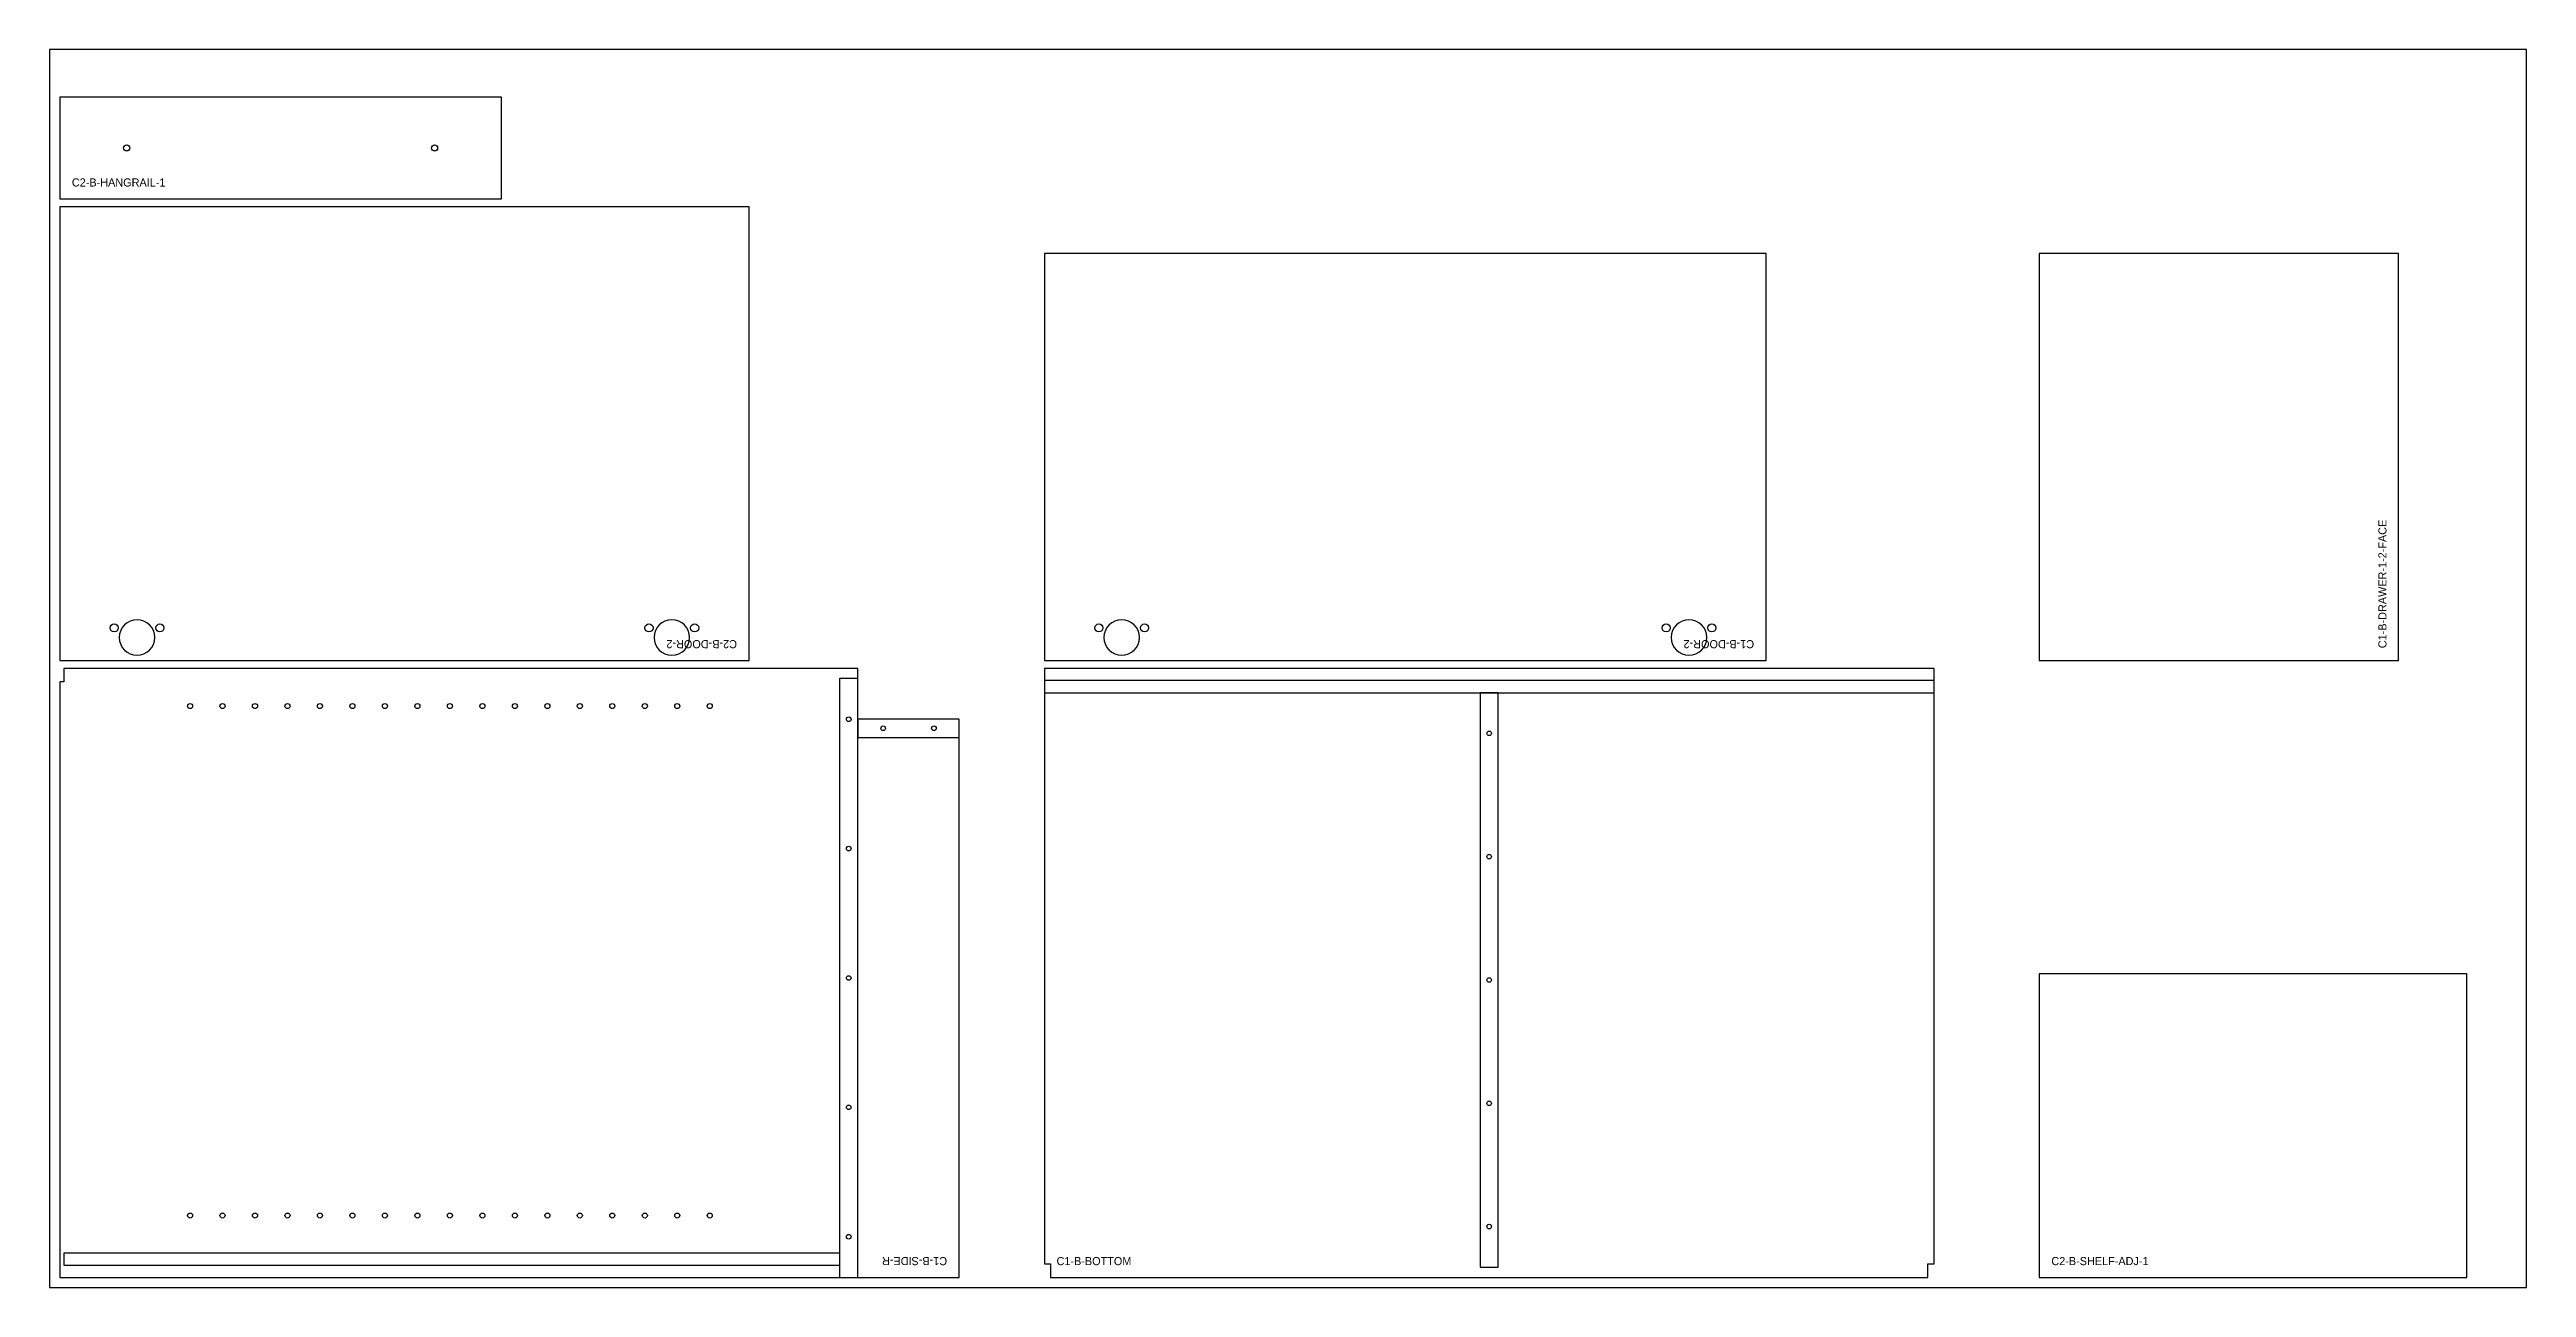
# Model space of a CAD drawing. Header units: millimetres. Extents: x 0 to 2440, y 0 to 1220.
import ezdxf

# ---------------------------------------------------------------- set-up
doc = ezdxf.new("R2010")
doc.units = ezdxf.units.MM
for name, color, linetype in [('DRILL_4.5_THRU', 5, 'CONTINUOUS'), ('DRILL_5_D12', 5, 'CONTINUOUS'), ('DRILL_6_THRU', 5, 'CONTINUOUS'), ('DRILL_8_D12', 5, 'CONTINUOUS'), ('LABEL', 8, 'CONTINUOUS'), ('OUTLINE', 7, 'CONTINUOUS'), ('POCKET_D13', 3, 'CONTINUOUS'), ('POCKET_D6', 3, 'CONTINUOUS'), ('SHEET', 8, 'CONTINUOUS')]:
    doc.layers.add(name, color=color, linetype=linetype)

msp = doc.modelspace()

# ---------------------------------------------------------------- linework, layer by layer
at = {"layer": 'DRILL_4.5_THRU'}
for centre in [(787.3, 560), (821.2, 551.1), (871.2, 551.1), (1418.2, 546.1), (787.3, 432.5), (1418.2, 424.575), (787.3, 305), (1418.2, 303.05), (787.3, 177.5), (1418.2, 181.525), (787.3, 50), (1418.2, 60)]:
    msp.add_circle(centre, 2.25, dxfattribs=at)
at = {"layer": 'DRILL_5_D12'}
for centre in [(138.4, 573), (170.4, 573), (202.4, 573), (234.4, 573), (266.4, 573), (298.4, 573), (330.4, 573), (362.4, 573), (394.4, 573), (426.4, 573), (458.4, 573), (490.4, 573), (522.4, 573), (554.4, 573), (586.4, 573), (618.4, 573), (650.4, 573), (138.4, 70.9), (170.4, 70.9), (202.4, 70.9), (234.4, 70.9), (266.4, 70.9), (298.4, 70.9), (330.4, 70.9), (362.4, 70.9), (394.4, 70.9), (426.4, 70.9), (458.4, 70.9), (490.4, 70.9), (522.4, 70.9), (554.4, 70.9), (586.4, 70.9), (618.4, 70.9), (650.4, 70.9)]:
    msp.add_circle(centre, 2.5, dxfattribs=at)
at = {"layer": 'DRILL_6_THRU'}
for centre in [(76, 1123), (379.3, 1123)]:
    msp.add_circle(centre, 3, dxfattribs=at)
at = {"layer": 'DRILL_8_D12'}
for centre in [(63.7, 650), (108.7, 650), (590.5, 650), (635.5, 650), (1033.7, 650), (1078.7, 650), (1592.5, 650), (1637.5, 650)]:
    msp.add_circle(centre, 4, dxfattribs=at)
at = {"layer": 'OUTLINE'}
for points in [[(10, 1073), (445.3, 1073), (445.3, 1173), (10, 1173)], [(689.2, 618), (689.2, 1065), (10, 1065), (10, 618)], [(1691.2, 618), (1691.2, 1019), (980, 1019), (980, 618)], [(2314.1, 618), (2314.1, 1019), (1960, 1019), (1960, 618)], [(896.2, 10), (896.2, 560), (796.2, 560), (796.2, 610), (14, 610), (14, 596.85), (10, 596.85), (10, 10)], [(980, 23.15), (986, 23.15), (986, 10), (1850.4, 10), (1850.4, 23.15), (1856.4, 23.15), (1856.4, 610), (980, 610)], [(1960, 10), (2381.3, 10), (2381.3, 309.1), (1960, 309.1)]]:
    msp.add_lwpolyline(points, close=True, dxfattribs=at)
at = {"layer": 'POCKET_D13'}
for points in [[(86.2, 623, 1), (86.2, 658, 1)], [(613, 623, 1), (613, 658, 1)], [(1056.2, 623, 1), (1056.2, 658, 1)], [(1615, 623, 1), (1615, 658, 1)]]:
    msp.add_lwpolyline(points, format="xyb", close=True, dxfattribs=at)
at = {"layer": 'POCKET_D6'}
for points in [[(796.275, 10), (796.275, 600), (778.325, 600), (778.325, 10)], [(980, 586.025), (1856.4, 586.025), (1856.4, 598.075), (980, 598.075)], [(1409.225, 20), (1427.175, 20), (1427.175, 586.1), (1409.225, 586.1)], [(896.2, 542.125), (896.2, 560.075), (796.2, 560.075), (796.2, 542.125)], [(778.4, 21.925), (778.4, 33.975), (14, 33.975), (14, 21.925)]]:
    msp.add_lwpolyline(points, close=True, dxfattribs=at)
at = {"layer": 'SHEET'}
msp.add_lwpolyline([(0, 0), (2440, 0), (2440, 1220), (0, 1220)], close=True, dxfattribs=at)

# ---------------------------------------------------------------- texts
at = {"layer": 'LABEL'}
for s, p in [('C2-B-HANGRAIL-1', (22, 1085)), ('C1-B-BOTTOM', (992, 22)), ('C2-B-SHELF-ADJ-1', (1972, 22))]:
    msp.add_text(s, height=8, dxfattribs=at).set_placement(p)
for s, rotation, p in [('C1-B-DRAWER-1-2-FACE', 90, (2302.1, 630)), ('C2-B-DOOR-2', 180, (677.2, 638)), ('C1-B-DOOR-2', 180, (1679.2, 638)), ('C1-B-SIDE-R', 180, (884.2, 30))]:
    msp.add_text(s, height=8, rotation=rotation, dxfattribs=at).set_placement(p)

doc.saveas('drawing.dxf')
